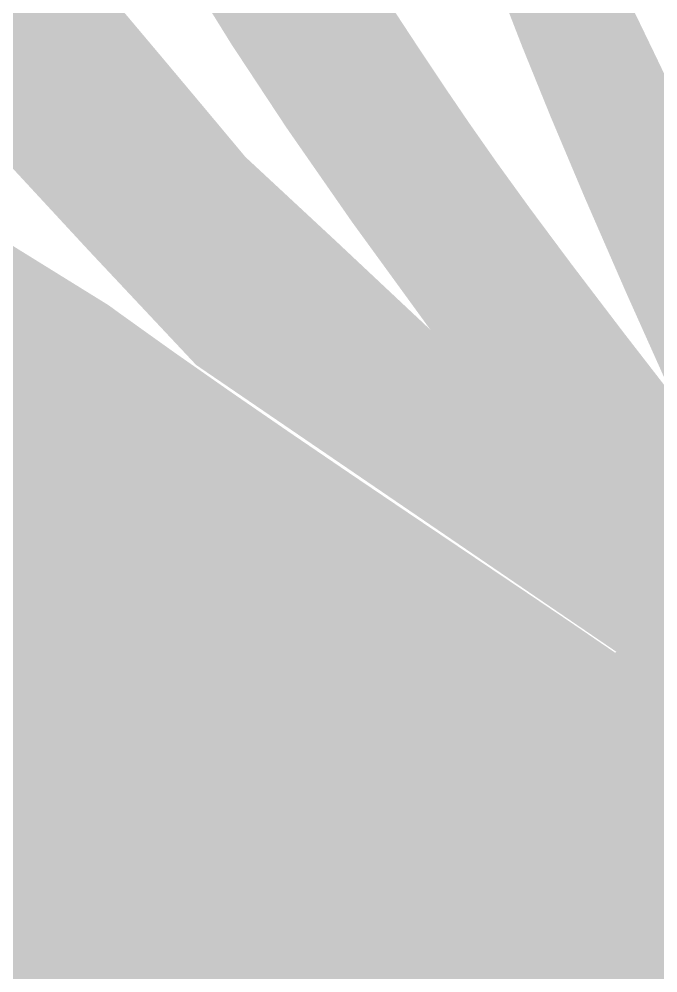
# Model space of a CAD drawing. Header units: millimetres. Extents: x -754 to 578, y -31 to 612.
# Drawn here: x -449.95 to -445.07, y 82.81 to 90.09 of the extents above; entities that cross this region are included whole.
import ezdxf

# ---------------------------------------------------------------- set-up
doc = ezdxf.new("R2010")
doc.units = ezdxf.units.MM
doc.layers.add('Images', color=7, linetype='Continuous')
doc.layers.add('magpiefill', color=3, linetype='Continuous')
picture_1 = doc.add_image_def('image12.jpg', size_in_pixel=(700, 590))

msp = doc.modelspace()

# ---------------------------------------------------------------- hatches: boundary and pattern name
at = {"layer": 'magpiefill'}
h = msp.add_hatch(color=255, dxfattribs=at)
h.dxf.hatch_style = 1
h.paths.add_polyline_path([(-448.207442476306, 91.96821682385139), (-448.36087030239, 92.22530402566747), (-448.5120337010624, 92.47899634598039), (-448.6611591173757, 92.7285016433691), (-448.8084729963832, 92.97302777641244), (-448.9542017831377, 93.21178260368956), (-449.0985719226924, 93.44397398377916), (-449.2418098600999, 93.66880977526034), (-449.383764640661, 93.88500369250826), (-449.5227757106666, 94.0892928730829), (-449.6568051166548, 94.27792031034097), (-449.7838149051646, 94.44712899763863), (-449.9017671227342, 94.59316192833234), (-450.0086238159017, 94.71226209577846), (-450.1023470312061, 94.80067249333337), (-450.1808988151854, 94.85463611435362), (-450.2427356067922, 94.87150494798183), (-450.2882914146337, 94.85306696650466), (-450.3184946397316, 94.80221913799556), (-450.3342736831073, 94.72185843052777), (-450.3365569457817, 94.61488181217462), (-450.3262728287766, 94.48418625100905), (-450.3043497331134, 94.33266871510433), (-450.2717160598132, 94.16322617253375), (-450.2289492290238, 93.97804455165917), (-450.1752227373963, 93.77646562199698), (-450.1093591007091, 93.5571201133522), (-450.0301808347397, 93.31863875552999), (-449.936510455266, 93.05965227833508), (-449.8271704780655, 92.77879141157285), (-449.7009834189162, 92.47468688504836), (-449.5567717935957, 92.14596942856636), (-449.39178069609, 91.78981133426093), (-449.1969455332164, 91.39755114358078), (-448.9616242900001, 90.95906896030412), (-448.6751749514673, 90.46424488820855), (-448.326955502643, 89.90295903107192), (-447.9063239285526, 89.26509149267221), (-447.476724624912, 88.6470982108149), (-446.9838058947354, 88.19365624571117), (-446.5531059302373, 87.79642059997734), (-446.1795405260232, 87.45115114075467), (-445.8580254766985, 87.15360773518626), (-445.5834765768693, 86.89955025041374), (-445.3508096211411, 86.68473855358009), (-445.1549404041195, 86.50493251182706), (-444.9907847204101, 86.35589199229688), (-444.8536415302287, 86.23371954269035), (-444.7403424562322, 86.13588843294157), (-444.6481022866866, 86.06021461354311), (-444.5741358098589, 86.00451403498735), (-444.5156578140159, 85.96660264776682), (-444.4698830874241, 85.94429640237412), (-444.4340264183503, 85.93541124930171), (-444.4053025950611, 85.93776313904212), (-444.3819490670992, 85.95051343374368), (-444.3662939291105, 85.97820514217906), (-444.3616879370175, 86.02672668477659), (-444.3714818467415, 86.10196648196485), (-444.3990264142049, 86.20981295417218), (-444.4476723953301, 86.35615452182695), (-444.5207705460384, 86.54687960535779), (-444.6216716222525, 86.7878766251932), (-444.8366164060978, 87.06201228006304), (-445.332715268083, 87.70251754839789), (-445.7286023823692, 88.22233188971501), (-446.0435773869267, 88.64539432044043), (-446.2969399197248, 88.99564385700043), (-446.5079896187333, 89.29701951582088), (-446.6960261219224, 89.5734603133279), (-446.8771532159403, 89.84489845583973), (-447.05469128215, 90.11523890924246), (-447.2287648505926, 90.38437982931454), (-447.3994984513101, 90.65221937183405), (-447.5670166143439, 90.91865569257939), (-447.7314438697354, 91.18358694732879), (-447.8929047475259, 91.44691129186067), (-448.0515237777571, 91.7085268819531)])
h = msp.add_hatch(color=253, dxfattribs=at)
h.dxf.hatch_style = 1
h.paths.add_polyline_path([(-451.5480069270764, 92.90517745371834), (-451.7288246118816, 93.10295027764548), (-451.8997468773169, 93.28843360937911), (-452.0610114730605, 93.46215931993746), (-452.2126693392796, 93.62429904406788), (-452.3540241780979, 93.77358347143459), (-452.4841928821282, 93.9083830554307), (-452.6022923439832, 94.02706824944931), (-452.7074394562758, 94.1280095068837), (-452.7987511116189, 94.209577281127), (-452.8753442026252, 94.27014202557245), (-452.9363356219076, 94.30807419361317), (-452.9812989136499, 94.32241944441478), (-453.0116342283241, 94.3149242602328), (-453.0291983679724, 94.2880103290949), (-453.0358481346375, 94.24409933902936), (-453.0334403303627, 94.18561297806363), (-453.0238317571902, 94.11497293422566), (-453.0088792171631, 94.0346008955436), (-452.990439512324, 93.94691855004508), (-452.9698901482532, 93.85371387252113), (-452.9466914446824, 93.75423998481448), (-452.919824424881, 93.6471162955311), (-452.8882701121178, 93.53096221327684), (-452.8510095296623, 93.40439714665764), (-452.8070237007837, 93.26604050427936), (-452.755293648751, 93.11451169474785), (-452.6948003968339, 92.94843012666895), (-452.624711779257, 92.76701308719564), (-452.5449428740686, 92.57186937766829), (-452.4555955702724, 92.36520567797476), (-452.3567717568721, 92.14922866800232), (-452.2485733228725, 91.92614502763875), (-452.1311021572762, 91.6981614367715), (-452.0044601490881, 91.46748457528827), (-451.8687491873118, 91.23632112307628), (-451.7204120197119, 91.00261239668717), (-451.5412548290974, 90.74723825932577), (-451.3094246570379, 90.44681321086132), (-451.0030685451032, 90.07795175116269), (-450.600333534863, 89.61726838009864), (-450.0793666678866, 89.0413775975384), (-449.4183149857441, 88.32689390335065), (-448.5953255300051, 87.45043179740449), (-445.3830416309711, 85.25792837810658), (-445.3641058295611, 85.2673914657456), (-445.1966776561798, 85.2673914657456), (-445.1206684753115, 85.24839862064852), (-446.0800720417301, 85.95813693125231), (-446.8342060660609, 86.5309835183784), (-447.4139168722013, 86.98827898762381), (-447.8500507840483, 87.35136394458542), (-448.1734541254993, 87.64157899485997), (-448.4149732204514, 87.88026474404474), (-448.6054543928022, 88.08876179773642), (-448.7757439664489, 88.28841076153174), (-448.9511715642038, 88.4966413487526), (-449.1350000045423, 88.71523970361781), (-449.3249754048544, 88.94208107807091), (-449.5188438825311, 89.17504072405558), (-449.7143515549624, 89.41199389351556), (-449.9092445395387, 89.65081583839398), (-450.1012689536508, 89.88938181063459), (-450.2881709146887, 90.12556706218112), (-450.4679697367455, 90.35746443717443), (-450.6397775207238, 90.58403714854673), (-450.8029795642281, 90.80446600142733), (-450.9569611648637, 91.01793180094586), (-451.1011076202353, 91.2236153522318), (-451.2348042279482, 91.4206974604148), (-451.3574362856068, 91.60835893062429), (-451.4683890908165, 91.78578056798978), (-451.5666979066798, 91.95149466017469), (-451.6499978582933, 92.10143942497788), (-451.7155740362507, 92.23090456273206), (-451.7607115311461, 92.33517977376962), (-451.7826954335738, 92.40955475842355), (-451.7788108341279, 92.44931921702634), (-451.7463428234024, 92.44976284991083), (-451.6825764919917, 92.40617535740954), (-451.5859964434928, 92.31594559665825), (-451.459885333516, 92.18485905200556), (-451.3087253306755, 92.02080036460298), (-451.1369986035842, 91.8316541756019), (-450.949187320856, 91.6253051261541), (-450.7497736511044, 91.40963785741091), (-450.5432397629431, 91.1925370105241), (-450.3340678249858, 90.98188722664514), (-450.1186294587809, 90.77676695956902), (-449.8608540976179, 90.54102991366571), (-449.5165606277217, 90.22972360594817), (-449.0415679353165, 89.79789555342951), (-448.3916949066272, 89.20059327312322), (-448.2190346778646, 89.04009478239814), (-448.5401210832437, 89.4241440700194), (-448.850708258242, 89.79442896407085), (-449.1506786761365, 90.15070427530439), (-449.4399148102045, 90.4927248144723), (-449.7182991337233, 90.82024539232707), (-449.9857141199707, 91.13302081962095), (-450.2420422422234, 91.43080590710662), (-450.4871659737593, 91.71335546553618), (-450.7210270005888, 91.98055381570646), (-450.9438038596572, 92.23280331859155), (-451.1557343006425, 92.47063584520961), (-451.3570560732226, 92.694583266579)])
h = msp.add_hatch(color=255, dxfattribs=at)
h.dxf.hatch_style = 1
h.paths.add_polyline_path([(-445.9885711807133, 91.60009832070537), (-446.1332553247441, 91.86367082605574), (-446.271946204756, 92.1079925031025), (-446.4029534153351, 92.32937702000727), (-446.5245865510674, 92.52413804493158), (-446.6354710879991, 92.68963029330519), (-446.7354960280201, 92.8273726696309), (-446.8248662544804, 92.93992512567998), (-446.9037866507298, 93.02984761322378), (-446.9724621001185, 93.09970008403324), (-447.0310974859968, 93.15204248987966), (-447.0798976917146, 93.18943478253433), (-447.1190676006221, 93.214436913768), (-447.1488462500799, 93.22895178138651), (-447.1696092934902, 93.23225406733084), (-447.1817665382658, 93.22296139957675), (-447.1857277918195, 93.19969140609967), (-447.1819028615646, 93.16106171487505), (-447.1707015549132, 93.10568995387843), (-447.1525336792786, 93.03219375108534), (-447.1278090420733, 92.93919073447127), (-447.0967624315207, 92.8254137294121), (-447.0589285590854, 92.69005635088523), (-447.0136671170429, 92.53242741126834), (-446.9603377976682, 92.3518357229395), (-446.8983002932368, 92.14759009827642), (-446.8269142960239, 91.91899934965674), (-446.7455394983047, 91.66537228945847), (-446.6535355923542, 91.3860177300593), (-446.5492530281361, 91.07836703099255), (-446.4270052863679, 90.73234174041409), (-446.2800966054547, 90.33598595363495), (-446.1018312238027, 89.87734376596671), (-445.8855133798168, 89.3444592727204), (-445.6244473119031, 88.72537656920754), (-445.3529096513516, 88.10217483343357), (-445.070339773465, 87.74354217277246), (-444.8261974864447, 87.43148080378745), (-444.6163103389154, 87.16223408517845), (-444.4365058795011, 86.93204537564444), (-444.282611656826, 86.73715803388505), (-444.1504552195149, 86.57381541859976), (-444.0358641161916, 86.4382608884878), (-443.9346658954807, 86.32673780224872), (-443.8435756015106, 86.2370794109566), (-443.7628582604278, 86.17347853518422), (-443.693666393882, 86.14171788787925), (-443.637152523524, 86.14758018198928), (-443.5944691710042, 86.19684813046177), (-443.5667688579725, 86.2953044462444), (-443.5552041060797, 86.44873184228473), (-443.5609274369758, 86.66291303153042), (-443.6284548866956, 86.79258862382335), (-443.8147894384075, 87.16120529881104), (-443.9921973380656, 87.5207996231898), (-444.1619659551387, 87.8711724532771), (-444.32535165327, 88.21233703327263), (-444.4834867728057, 88.54515615890264), (-444.6374726482663, 88.8707050137744), (-444.788410614173, 89.19005878149608), (-444.9374020050473, 89.50429264567555), (-445.0855481554099, 89.81448178992044), (-445.2339503997819, 90.1217013978384), (-445.3837100726844, 90.4270266530373), (-445.5354632186495, 90.73073915321739), (-445.6879847222519, 91.0299461524477), (-445.8395841780779, 91.32096131888983)])
h = msp.add_hatch(color=255, dxfattribs=at)
h.dxf.hatch_style = 1
h.paths.add_polyline_path([(-448.3916949066272, 89.20059327312319), (-449.0415679353166, 89.79789555342951), (-449.5165606277218, 90.22972360594821), (-449.860854097618, 90.5410299136658), (-450.1186294587809, 90.77676695956902), (-450.3340678249858, 90.98188722664514), (-450.5432397629431, 91.1925370105241), (-450.7497736511044, 91.40963785741091), (-450.949187320856, 91.6253051261541), (-451.1369986035842, 91.83165417560181), (-451.3087253306755, 92.02080036460298), (-451.459885333516, 92.18485905200556), (-451.5859964434928, 92.31594559665825), (-451.6825764919917, 92.40617535740954), (-451.7463428234024, 92.44976284991083), (-451.7788108341279, 92.44931921702634), (-451.7826954335738, 92.40955475842355), (-451.7607115311461, 92.33517977376962), (-451.7155740362507, 92.23090456273206), (-451.6499978582933, 92.10143942497788), (-451.5666979066798, 91.95149466017469), (-451.4683890908163, 91.78578056798978), (-451.3574362856068, 91.60835893062429), (-451.2348042279482, 91.4206974604148), (-451.1011076202353, 91.2236153522318), (-450.9569611648637, 91.01793180094586), (-450.8029795642281, 90.80446600142733), (-450.6397775207238, 90.58403714854673), (-450.4679697367455, 90.35746443717443), (-450.2881709146887, 90.12556706218112), (-450.1012689536508, 89.88938181063459), (-449.9092445395387, 89.65081583839398), (-449.7143515549624, 89.41199389351556), (-449.5188438825311, 89.17504072405568), (-449.3249754048544, 88.94208107807091), (-449.1350000045423, 88.71523970361781), (-448.9511715642038, 88.4966413487526), (-448.7757439664489, 88.28841076153174), (-448.6054543928022, 88.08876179773642), (-448.4149732204514, 87.88026474404474), (-448.1734541254993, 87.64157899485997), (-447.8500507840483, 87.35136394458542), (-447.4139168722013, 86.98827898762381), (-446.8342060660609, 86.5309835183784), (-446.0800720417301, 85.95813693125231), (-445.1206684753115, 85.24839862064852), (-444.9734409137155, 85.2116100348554), (-444.694393136036, 85.15582860396506), (-444.3037282201904, 85.2116100348554), (-444.2210266345232, 85.2281420166679), (-444.3226788260025, 85.33255934760366), (-444.4434161447952, 85.45524580720459), (-444.5822391601714, 85.59520062880932), (-444.738148441402, 85.75142304575593), (-444.9101445577576, 85.92291229138323), (-445.0133294855257, 86.02536465022864), (-446.3905833852939, 87.32975609719958), (-447.522760427878, 88.3928642820421)])
h = msp.add_hatch(color=255, dxfattribs=at)
h.dxf.hatch_style = 1
h.paths.add_polyline_path([(-449.2639373336654, 87.90678425932362), (-450.1248006744722, 88.44028644007498), (-450.7952256377794, 88.84372039761897), (-451.3000467294128, 89.13440927767303), (-451.6640984551987, 89.329676225955), (-451.9122153209644, 89.44684438818314), (-452.0692318325364, 89.50323691007523), (-452.1599824957416, 89.51617693734954), (-452.2093018164067, 89.5029876157239), (-452.2377699620206, 89.47780623811857), (-452.2489497467211, 89.44202668626181), (-452.2421496463079, 89.39385698908383), (-452.2166781365806, 89.33150517551493), (-452.1718436933393, 89.25317927448549), (-452.1069547923836, 89.15708731492592), (-452.0213199095133, 89.0414373257664), (-451.9142475205279, 88.90443733593726), (-451.7851792858636, 88.74429775809806), (-451.6340896045003, 88.55923853982523), (-451.4610860600537, 88.3474820124244), (-451.2662762361399, 88.10725050720082), (-451.049767716375, 87.83676635546038), (-450.8116680843748, 87.5342518885085), (-450.5520849237554, 87.19792943765093), (-450.2711258181325, 86.82602133419316), (-450.0433202815827, 86.71416901391379), (-449.6813620451451, 86.53460566711556), (-449.3127957899485, 86.34982003029575), (-448.9352907824982, 86.15853212434884), (-448.5479226435311, 85.96005119510826), (-448.1553924107129, 85.75604338816183), (-447.7638074759416, 85.54876407403677), (-447.3792752311152, 85.3404686232597), (-447.007903068132, 85.13341240635789), (-446.6557983788892, 84.92985079385792), (-446.3290685552854, 84.7320391562869), (-446.0338209892184, 84.54223286417172), (-445.810581780622, 84.54223286417172), (-445.6431536072407, 84.54223286417172), (-445.5315340029422, 84.65379572595225), (-445.3641058295611, 84.65379572595225), (-445.3082972604782, 84.9327028804039), (-445.3082972604782, 85.04426574218436), (-445.5873450381577, 85.15582860396506), (-445.3943640132168, 85.2522700648854), (-445.7083377874453, 85.46685656858179), (-446.0791230692726, 85.71746066797456), (-446.4936863564083, 85.99645018379671), (-446.9389941465646, 86.2961929367835), (-447.4020129374532, 86.60905674766911), (-447.8697092267842, 86.92740943718734), (-448.3290495122694, 87.24361882607269), (-448.7670002916199, 87.5500527350594), (-449.1736052817607, 87.84078194002775)])
h = msp.add_hatch(color=253, dxfattribs=at)
h.dxf.hatch_style = 1
h.paths.add_polyline_path([(-444.2210061584441, 86.27687706828448), (-444.6216716222525, 86.7878766251932), (-444.5207705460384, 86.54687960535779), (-444.4476723953301, 86.35615452182695), (-444.3990264142049, 86.20981295417218), (-444.3714818467415, 86.10196648196485), (-444.3616879370175, 86.02672668477659), (-444.3662939291105, 85.97820514217906), (-444.3819490670992, 85.95051343374368), (-444.4053025950611, 85.93776313904212), (-444.4340264183503, 85.93541124930171), (-444.469883087424, 85.94429640237412), (-444.5156578140159, 85.96660264776682), (-444.5741358098589, 86.00451403498735), (-444.6481022866866, 86.06021461354311), (-444.7403424562319, 86.13588843294157), (-444.8536415302287, 86.23371954269035), (-444.9907847204101, 86.35589199229688), (-445.1549404041195, 86.50493251182706), (-445.3508096211411, 86.68473855358009), (-445.5834765768693, 86.89955025041382), (-445.8580254766985, 87.15360773518626), (-446.1795405260232, 87.45115114075467), (-446.5531059302373, 87.79642059997717), (-446.9838058947354, 88.19365624571128), (-447.476724624912, 88.6470982108149), (-447.4026382142221, 88.54052237678684), (-446.8052563446763, 87.71913178719433), (-446.3905833852939, 87.32975609719949), (-444.9509826650989, 85.96631623560877), (-444.2242913912512, 85.22748939437034), (-443.7456326648316, 85.3231728966359), (-443.4665848871518, 85.3231728966359)])
h = msp.add_hatch(color=253, dxfattribs=at)
h.dxf.hatch_style = 1
h.paths.add_polyline_path([(-443.2238563492392, 86.02908479674903), (-443.4319063134624, 86.4151487419085), (-443.5609274369758, 86.66291303153042), (-443.5552041060797, 86.44873184228473), (-443.5667688579725, 86.2953044462444), (-443.5944691710042, 86.19684813046177), (-443.637152523524, 86.14758018198928), (-443.693666393882, 86.14171788787925), (-443.7628582604278, 86.17347853518422), (-443.8435756015106, 86.2370794109566), (-443.9346658954807, 86.32673780224872), (-444.0358641161916, 86.4382608884878), (-444.1504552195149, 86.57381541859976), (-444.282611656826, 86.73715803388505), (-444.4365058795011, 86.9320453756446), (-444.6163103389154, 87.16223408517845), (-444.8261974864449, 87.43148080378765), (-445.070339773465, 87.74354217277246), (-445.3529096513516, 88.10217483343357), (-445.3119372584667, 88.00813975073909), (-444.9586703381751, 87.21959415034522), (-444.8366164060978, 87.06201228006307), (-444.2210061584441, 86.27687706828428), (-443.4665848871518, 85.3231728966359), (-443.4665848871518, 85.10004717307483), (-443.4107763180689, 84.82114001862323), (-443.0201089360912, 84.65379572595225), (-442.5178244159472, 84.82114001862323), (-442.7681027699498, 85.23188129142412), (-443.0030176245576, 85.63459593202677)])
h = msp.add_hatch(color=255, dxfattribs=at)
h.dxf.hatch_style = 1
h.paths.add_polyline_path([(-450.043320281583, 86.71416901391383), (-450.4010012327574, 86.88979004979599), (-450.7567356321633, 87.06274875386765), (-451.1128542132964, 87.2343251052341), (-451.3301307284065, 87.33815395259577), (-452.1231603703417, 87.61056759345325), (-452.7224375186338, 87.80044824760154), (-453.1512504094351, 87.91537339472126), (-453.4328872788971, 87.96292051449203), (-453.590636363171, 87.95066708659417), (-453.6477858984086, 87.88619059070759), (-453.6276241207613, 87.77706850651246), (-453.5534392663807, 87.63087831368878), (-453.443520247828, 87.45421746596784), (-453.296158683303, 87.2497633132861), (-453.1046468674165, 87.01921317963115), (-452.8622770947777, 86.76426438899074), (-452.5623416599972, 86.48661426535267), (-452.1981328576843, 86.18796013270466), (-451.7629429824495, 85.869999315034), (-451.2500643289022, 85.53442913632904), (-450.8892079212553, 85.41143643140612), (-450.355294183106, 85.22697551116494), (-449.8098141540909, 85.0350944438312), (-449.2610767695678, 84.83738410997135), (-448.7173909648932, 84.6354353901516), (-448.1870656754245, 84.43083916493813), (-447.6784098365192, 84.22518631489726), (-447.199732383534, 84.02006772059495), (-446.7593422518263, 83.81707426259776), (-446.4802944741472, 83.81707426259776), (-446.2570577316825, 83.87285569348796), (-446.1454381273845, 84.04019998615897), (-446.0896295583013, 84.43067000239111), (-446.0338209892184, 84.54223286417172), (-446.3290685552856, 84.7320391562869), (-446.6557983788894, 84.92985079385792), (-447.007903068132, 85.13341240635789), (-447.3792752311156, 85.3404686232597), (-447.7638074759416, 85.54876407403677), (-448.1553924107129, 85.75604338816183), (-448.547922643531, 85.96005119510819), (-448.935290782498, 86.15853212434884), (-449.3127957899485, 86.34982003029575), (-449.6813620451451, 86.53460566711556)])
h = msp.add_hatch(color=253, dxfattribs=at)
h.dxf.hatch_style = 1
h.paths.add_polyline_path([(-453.6605684567405, 86.31397273033596), (-454.0431872537162, 86.42586816703306), (-454.4014486703959, 86.52552703007797), (-454.7348788802265, 86.61271039004853), (-455.0436699813415, 86.68806676897223), (-455.3281805530459, 86.7524665517395), (-455.588769174645, 86.80678012324029), (-455.8257944254441, 86.85187786836482), (-456.0396148847481, 86.88863017200327), (-456.2305891318623, 86.91790741904569), (-456.399075746092, 86.94057999438256), (-456.545544291282, 86.95737321875521), (-456.6709082694363, 86.96843215631246), (-456.7761921670981, 86.9737568070539), (-456.8624204708108, 86.97334717097984), (-456.9306176671187, 86.96720324809029), (-456.9818082425645, 86.95532503838503), (-457.0170166836922, 86.93771254186407), (-457.0372674770452, 86.91436575852751), (-457.0432393446438, 86.88500736080364), (-457.0342279504139, 86.84825071083267), (-457.009183193758, 86.8024318431832), (-456.967054974079, 86.74588679242424), (-456.9067931907794, 86.6769515931241), (-456.827347743262, 86.59396227985164), (-456.7276685309291, 86.49525488717532), (-456.6067054531838, 86.37916544966362), (-456.4616312393744, 86.24358535366167), (-456.2825099386309, 86.08462739261972), (-456.0576284300304, 85.89795971176396), (-455.7752735926488, 85.67925045632052), (-455.4237323055627, 85.42416777151594), (-454.991291447848, 85.12837980257646), (-454.4662378985812, 84.78755469472846), (-453.837505205927, 84.39776150635029), (-453.582713590202, 84.3631880982869), (-453.2731368043526, 84.320283392144), (-452.9518808009504, 84.27451154259319), (-452.9143689491443, 84.26899019116395), (-453.2063736124614, 84.4143756435085), (-453.4509040003827, 84.55767754322099), (-453.6530312535203, 84.69757708839214), (-453.8178265124873, 84.83275547711257), (-453.950360917896, 84.96189390747284), (-454.0557056103594, 85.08367357756372), (-454.13893173049, 85.19677568547581), (-454.2051104189004, 85.29988142929989), (-454.2585905167027, 85.39210272587181), (-454.3008316670042, 85.47427436700947), (-454.3325712134119, 85.54766186327633), (-454.3545464995325, 85.61353072523599), (-454.3674948689729, 85.67314646345133), (-454.37215366534, 85.72777458848597), (-454.3692602322401, 85.77868061090308), (-454.3595519132805, 85.82713004126619), (-454.3434842715675, 85.8740087363687), (-454.3203857482067, 85.91868393792414), (-454.2893030038035, 85.96014323387683), (-454.2492826989632, 85.99737421217037), (-454.1993714942913, 86.02936446074833), (-454.138616050393, 86.05510156755494), (-454.0660630278735, 86.07357312053387), (-453.9807590873384, 86.083766707629), (-453.8814194570634, 86.08468604653845), (-453.7654336360067, 86.07539937397767), (-453.6298596907968, 86.0549910564165), (-453.4717556880624, 86.02254546032455), (-453.2881796944321, 85.97714695217176), (-453.0761897765344, 85.9178798984277), (-452.832844000998, 85.8438286655624), (-452.5552004344514, 85.75407762004525), (-452.2362952814399, 85.6460398953883), (-451.8530772981746, 85.51044369327138), (-451.378473378783, 85.3363459824167), (-450.785410417393, 85.11280373154588), (-450.0468153081321, 84.8288739093813), (-449.1356149451279, 84.47361348464483), (-448.0247362225083, 84.0360794260584), (-446.687106034401, 83.505328702344), (-446.7035336827432, 83.53816710814624), (-446.7593422518263, 83.81707426259776), (-447.1997323835337, 84.02006772059495), (-447.6784098365192, 84.22518631489726), (-448.1870656754245, 84.43083916493813), (-448.7173909648932, 84.6354353901516), (-449.2610767695678, 84.83738410997135), (-449.8098141540909, 85.0350944438312), (-450.355294183106, 85.22697551116494), (-450.8892079212553, 85.41143643140612), (-451.4045245377874, 85.58707467203558), (-451.8993256203719, 85.75324109272165), (-452.3729708612843, 85.90947490117934), (-452.8248199527998, 86.05531530512428), (-453.2542325871934, 86.19030151227136)])
h = msp.add_hatch(color=255, dxfattribs=at)
h.dxf.hatch_style = 1
h.paths.add_polyline_path([(-450.785410417393, 85.11280373154588), (-451.378473378783, 85.3363459824167), (-451.8530772981746, 85.51044369327138), (-452.2362952814399, 85.6460398953883), (-452.5552004344514, 85.75407762004525), (-452.832844000998, 85.8438286655624), (-453.0761897765344, 85.9178798984277), (-453.2881796944321, 85.97714695217176), (-453.4717556880624, 86.02254546032455), (-453.6298596907968, 86.0549910564165), (-453.7654336360067, 86.07539937397767), (-453.8814194570634, 86.08468604653845), (-453.9807590873384, 86.083766707629), (-454.0660630278735, 86.07357312053387), (-454.138616050393, 86.05510156755494), (-454.1993714942913, 86.02936446074833), (-454.2492826989632, 85.99737421217037), (-454.2893030038035, 85.96014323387683), (-454.3203857482067, 85.91868393792414), (-454.3434842715675, 85.8740087363687), (-454.3595519132805, 85.82713004126619), (-454.3692602322401, 85.77868061090308), (-454.37215366534, 85.72777458848597), (-454.3674948689729, 85.67314646345133), (-454.3545464995325, 85.61353072523599), (-454.3325712134119, 85.54766186327633), (-454.3008316670042, 85.47427436700947), (-454.2585905167027, 85.39210272587181), (-454.2051104189004, 85.29988142929989), (-454.13893173049, 85.19677568547581), (-454.0557056103594, 85.08367357756372), (-453.950360917896, 84.96189390747284), (-453.8178265124873, 84.83275547711257), (-453.6530312535203, 84.69757708839214), (-453.4509040003827, 84.55767754322099), (-453.2063736124614, 84.4143756435085), (-452.9143689491443, 84.26899019116395), (-452.6172551687655, 84.22525815670167), (-452.2675694965677, 84.17190884153649), (-451.9011333731269, 84.11384920416461), (-451.5176181099548, 84.05075071384654), (-451.1221419095352, 83.9834282886165), (-450.7211846970926, 83.91298270870206), (-450.3212263978523, 83.84051475433068), (-449.9287469370395, 83.76712520573007), (-449.5502262398795, 83.6939148431276), (-449.1921442315977, 83.62198444675124), (-448.8609808374188, 83.5524347968283), (-448.560449961564, 83.48598123946927), (-448.2832014242374, 83.42179738431658), (-448.0191190246387, 83.35867140689575), (-447.7580865619675, 83.29539148273179), (-447.4899878354234, 83.23074578735024), (-447.2047066442065, 83.16352249627636), (-446.8921267875164, 83.09250978503553), (-446.5421320645528, 83.01649582915289), (-446.5919140784451, 83.31504266665164), (-446.687106034401, 83.505328702344), (-448.0247362225085, 84.0360794260584), (-449.1356149451279, 84.47361348464483), (-450.0468153081321, 84.8288739093813)])
at = {"layer": 'magpiefill', "true_color": 0x010101}
h = msp.add_hatch(color=18, dxfattribs=at)
h.dxf.hatch_style = 1
edge = h.paths.add_edge_path()
edge.add_line((-442.2387766382681, 62.62013437048196), (-443.8272468400518, 62.45774398272645))
edge.add_line((-443.8272468400519, 62.4577439827265), (-446.5308896400022, 60.68195881642908))
edge.add_line((-446.5308896400022, 60.68195881642903), (-452.092663618235, 56.66713939919428))
edge.add_line((-452.092663618235, 56.66713939919443), (-455.33703300527, 53.57881558710634))
edge.add_line((-455.3370330052701, 53.57881558710626), (-455.8777595923548, 53.57881558710626))
edge.add_line((-455.8777595923548, 53.57881558710626), (-456.4184886455711, 54.04206467174621))
edge.add_line((-456.418488645571, 54.04206467174625), (-456.4957353008686, 54.35089654012835))
edge.add_line((-456.4957353008685, 54.35089654012832), (-458.1179199943863, 53.11556778453306))
edge.add_line((-458.1179199943863, 53.11556778453303), (-460.2808312749883, 51.57140587848897))
edge.add_line((-460.2808312749883, 51.57140587848898), (-460.5125712408816, 52.57511137383089))
edge.add_line((-460.5125712408817, 52.57511137383098), (-460.4353245855841, 53.11556778453313))
edge.add_line((-460.4353245855839, 53.11556778453303), (-459.5083622558782, 54.1192719978084))
edge.add_line((-459.5083622558784, 54.11927199780851), (-459.1993756346874, 54.35089654012837))
edge.add_line((-459.1993756346874, 54.35089654012832), (-459.4311156005807, 54.50531247431947))
edge.add_line((-459.4311156005808, 54.50531247431952), (-460.8988069835028, 53.50160826104415))
edge.add_line((-460.8988069835026, 53.50160826104399), (-461.2850402599916, 53.81044012942609))
edge.add_line((-461.2850402599918, 53.81044012942615), (-461.2850402599918, 54.04206467174621))
edge.add_line((-461.2850402599918, 54.04206467174625), (-461.9030159685057, 54.04206467174625))
edge.add_line((-461.9030159685058, 54.04206467174625), (-462.1347559343991, 54.35089654012835))
edge.add_line((-462.134755934399, 54.35089654012832), (-460.1263379643926, 55.43180936153263))
edge.add_line((-460.1263379643926, 55.43180936153263), (-459.740104687904, 56.12668170642574))
edge.add_line((-459.740104687904, 56.12668170642567), (-459.0448823240916, 56.74434672525674))
edge.add_line((-459.0448823240915, 56.74434672525678), (-460.4353245855839, 56.51272218293672))
edge.add_line((-460.4353245855839, 56.51272218293664), (-459.3538689452828, 57.4392190701498))
edge.add_line((-459.353868945283, 57.43921907014983), (-455.7232662817589, 59.52383738689604))
edge.add_line((-455.7232662817589, 59.52383738689612), (-452.3244035841282, 61.99449618015334))
edge.add_line((-452.3244035841284, 61.99449618015326), (-448.462060954711, 64.2335304310904))
edge.add_line((-448.4620609547109, 64.23353043109043), (-446.1446538973811, 65.62327512087684))
edge.add_line((-446.144653897381, 65.62327512087685), (-445.9129139314877, 66.47256468202781))
edge.add_line((-445.9129139314879, 66.47256468202777), (-445.0631982570802, 67.01302109272972))
edge.add_line((-445.0631982570801, 67.0130210927297), (-444.1362359273748, 66.62698061621869))
edge.add_line((-444.1362359273749, 66.62698061621867), (-443.5182602188605, 66.70418922434762))
edge.add_line((-443.5182602188604, 66.70418922434757), (-442.205064612666, 67.78510204575169))
edge.add_line((-442.2050646126661, 67.78510204575176), (-441.1236065062331, 68.47997439064505))
edge.add_line((-441.1236065062332, 68.47997439064497), (-441.0463598509355, 66.93581248460092))
edge.add_line((-441.0463598509355, 66.93581248460092), (-441.3553489382584, 65.7776923371344))
edge.add_line((-441.3553489382584, 65.77769233713434), (-441.6643355594498, 65.62327512087668))
edge.add_line((-441.6643355594497, 65.62327512087685), (-442.1278179573683, 65.77769233713451))
edge.add_line((-442.1278179573685, 65.77769233713434), (-442.7457911997509, 65.16002731830345))
edge.add_line((-442.7457911997509, 65.16002731830358), (-441.792300687207, 64.34935872808153))
edge.add_line((-441.7923006872071, 64.34935872808157), (-441.624872513826, 65.07451732965545))
edge.add_line((-441.6248725138259, 65.07451732965532), (-440.8435402160027, 65.52076877677786))
edge.add_line((-440.8435402160026, 65.5207687767779), (-439.6715430023336, 65.5765502076681))
edge.add_line((-439.6715430023337, 65.57655020766806), (-439.0018303088085, 65.3534244841069))
edge.add_line((-439.0018303088085, 65.353424484107), (-439.0018303088085, 64.85139160609428))
edge.add_line((-439.0018303088085, 64.85139160609431), (-439.5599233980357, 64.62826588253314))
edge.add_line((-439.5599233980356, 64.62826588253307), (-440.6203034735381, 64.4051401589717))
edge.add_line((-440.6203034735381, 64.40514015897176), (-441.8481117224225, 63.45685583383671))
edge.add_line((-441.8481117224223, 63.45685583383667), (-441.8481117224223, 62.787478663153))
edge.add_line((-441.8481117224223, 62.78747866315299), (-440.8435402160026, 63.17794867938512))
edge.add_line((-440.8435402160026, 63.17794867938511), (-438.3879261843667, 64.12623300452036))
edge.add_line((-438.3879261843666, 64.12623300452037), (-436.7694505535047, 65.01873589876502))
edge.add_line((-436.7694505535046, 65.018735898765), (-435.150977388775, 66.19014594746142))
edge.add_line((-435.1509773887751, 66.19014594746142), (-433.0302172377694, 67.75202601238996))
edge.add_line((-433.0302172377694, 67.75202601238996), (-434.1464058823553, 67.36155599615782))
edge.add_line((-434.1464058823553, 67.36155599615783), (-435.2067859578582, 66.97108597992569))
edge.add_line((-435.2067859578583, 66.97108597992576), (-436.3229746024442, 67.24999313437733))
edge.add_line((-436.3229746024442, 67.24999313437726), (-437.327546108864, 68.08671459773174))
edge.add_line((-437.327546108864, 68.08671459773167), (-437.9414502333058, 69.31390479525196))
edge.add_line((-437.9414502333057, 69.313904795252), (-438.1646869757702, 70.70844056750958))
edge.add_line((-438.1646869757702, 70.70844056750951), (-437.8856391980906, 71.9914134779865))
edge.add_line((-437.8856391980908, 71.99141347798658), (-436.7136419844218, 73.27438638846357))
edge.add_line((-436.7136419844217, 73.2743863884635), (-437.3275461088638, 73.05126066490213))
edge.add_line((-437.327546108864, 73.05126066490223), (-440.2296360915606, 71.54516203086408))
edge.add_line((-440.2296360915605, 71.54516203086405), (-442.7410636245438, 70.15062625860647))
edge.add_line((-442.7410636245437, 70.15062625860645), (-444.1362975806771, 69.03499764080044))
edge.add_line((-444.1362975806771, 69.03499764080044), (-444.8618213094174, 67.97515173595113))
edge.add_line((-444.8618213094176, 67.97515173595119), (-445.6431536072408, 67.36155599615788))
edge.add_line((-445.6431536072407, 67.36155599615783), (-446.4802944741471, 67.13843027259666))
edge.add_line((-446.4802944741472, 67.13843027259674), (-446.9825814604229, 67.3615559961579))
edge.add_line((-446.9825814604228, 67.36155599615783), (-447.2616267719704, 67.69624458149957))
edge.add_line((-447.2616267719702, 67.6962445814996), (-447.2058182028872, 68.47718333189738))
edge.add_line((-447.2058182028873, 68.47718333189735), (-446.6477251136601, 69.76015624237434))
edge.add_line((-446.64772511366, 69.76015624237428), (-447.0383900295057, 70.59687770572896))
edge.add_line((-447.0383900295059, 70.59687770572899), (-447.1500096338044, 69.8717191041549))
edge.add_line((-447.1500096338041, 69.87171910415489), (-447.6522941539478, 69.53703051881315))
edge.add_line((-447.6522941539479, 69.53703051881318), (-448.8801024028318, 68.8118719172393))
edge.add_line((-448.8801024028318, 68.81187191723926), (-449.2707673186774, 69.09077907169083))
edge.add_line((-449.2707673186776, 69.09077907169078), (-449.6614347006553, 69.31390479525194))
edge.add_line((-449.6614347006551, 69.313904795252), (-450.0520996165008, 69.70437481148414))
edge.add_line((-450.0520996165008, 69.70437481148409), (-450.2195277898819, 70.3179705512774))
edge.add_line((-450.2195277898819, 70.31797055127748), (-450.1637192207989, 70.70844056750963))
edge.add_line((-450.1637192207988, 70.70844056750951), (-450.6660037409429, 70.82000342929008))
edge.add_line((-450.6660037409431, 70.82000342929021), (-450.9450515186223, 71.04312915285138))
edge.add_line((-450.945051518622, 71.04312915285132), (-451.3357189006001, 71.43359916908346))
edge.add_line((-451.3357189006001, 71.43359916908348), (-451.6705752473624, 71.87985061620601))
edge.add_line((-451.6705752473624, 71.87985061620597), (-451.5031470739813, 72.71657207956045))
edge.add_line((-451.5031470739814, 72.7165720795604), (-451.6705752473625, 72.7165720795604))
edge.add_line((-451.6705752473624, 72.7165720795604), (-452.1728597675065, 72.88391637223137))
edge.add_line((-452.1728597675065, 72.88391637223145), (-452.6751442876502, 73.33016781935379))
edge.add_line((-452.6751442876503, 73.33016781935379), (-452.9541920653298, 73.8879821282569))
edge.add_line((-452.9541920653296, 73.88798212825685), (-452.8425724610311, 74.39001500626956))
edge.add_line((-452.8425724610313, 74.39001500626958), (-452.7309553228652, 74.94782931517248))
edge.add_line((-452.7309553228653, 74.94782931517248), (-453.0100006344128, 75.00361074606289))
edge.add_line((-453.0100006344128, 75.00361074606286), (-453.5680961897716, 75.50564362407557))
edge.add_line((-453.5680961897715, 75.50564362407559), (-453.9029525365341, 76.17501951269276))
edge.add_line((-453.9029525365343, 76.17501951269281), (-453.8471439674512, 76.78861525248612))
edge.add_line((-453.8471439674511, 76.78861525248612), (-452.8983834962467, 77.40221099227944))
edge.add_line((-452.8983834962467, 77.40221099227927), (-451.6147642121473, 78.07158816296294))
edge.add_line((-451.6147642121473, 78.07158816296307), (-450.7218147761579, 78.79674676453695))
edge.add_line((-450.7218147761581, 78.79674676453692), (-449.9404824783348, 79.4661239352206))
edge.add_line((-449.9404824783346, 79.46612393522064), (-449.8288628740365, 79.5776867970012))
edge.add_line((-449.8288628740365, 79.57768679700123), (-449.549815096357, 79.6892496587818))
edge.add_line((-449.549815096357, 79.68924965878178), (-449.2149587495944, 79.96815681323335))
edge.add_line((-449.2149587495944, 79.96815681323332), (-449.1591501805114, 80.19128253679449))
edge.add_line((-449.1591501805115, 80.19128253679449), (-449.1591501805115, 80.35862682946546))
edge.add_line((-449.1591501805115, 80.35862682946549), (-449.2149587495945, 80.58175255302666))
edge.add_line((-449.2149587495944, 80.58175255302669), (-449.3823869229755, 80.74909684569766))
edge.add_line((-449.3823869229757, 80.74909684569766), (-449.5498150963572, 80.86065970747823))
edge.add_line((-449.549815096357, 80.86065970747815), (-449.7730543049535, 80.91644113836855))
edge.add_line((-449.7730543049536, 80.9164411383686), (-449.6056261315721, 81.02800400014917))
edge.add_line((-449.6056261315721, 81.02800400014918), (-449.3823869229756, 81.02800400014918))
edge.add_line((-449.3823869229757, 81.02800400014918), (-449.1591501805115, 81.08378543103939))
edge.add_line((-449.1591501805115, 81.08378543103939), (-448.7684827985338, 81.08378543103939))
edge.add_line((-448.7684827985338, 81.08378543103939), (-448.5452460560692, 81.08378543103939))
edge.add_line((-448.5452460560691, 81.08378543103939), (-448.377817882688, 81.1395668619298))
edge.add_line((-448.3778178826883, 81.13956686192967), (-448.2103897093068, 81.25112972371024))
edge.add_line((-448.2103897093066, 81.25112972371039), (-448.0987701050085, 81.53003687816197))
edge.add_line((-448.0987701050085, 81.53003687816191), (-448.0429590697935, 81.69738117083268))
edge.add_line((-448.0429590697937, 81.69738117083268), (-448.2661982783899, 81.92050689439405))
edge.add_line((-448.2661982783898, 81.92050689439408), (-448.99172200713, 82.31097691062622))
edge.add_line((-448.99172200713, 82.31097691062621), (-448.0429590697936, 82.08785118706484))
edge.add_line((-448.0429590697937, 82.08785118706486), (-447.5406745496496, 81.97628832528429))
edge.add_line((-447.5406745496493, 81.97628832528424), (-447.2616267719702, 82.14363261795522))
edge.add_line((-447.2616267719702, 82.14363261795518), (-447.2616267719702, 82.25519547973575))
edge.add_line((-447.2616267719702, 82.25519547973579), (-447.2616267719702, 82.53410263418736))
edge.add_line((-447.2616267719702, 82.5341026341873), (-447.4290574114833, 82.64566549596788))
edge.add_line((-447.4290574114834, 82.64566549596788), (-447.5406745496495, 82.92457265041945))
edge.add_line((-447.5406745496493, 82.92457265041948), (-447.0941985985887, 82.86879121952907))
edge.add_line((-447.0941985985888, 82.8687912195291), (-446.8709618561247, 82.8687912195291))
edge.add_line((-446.8709618561247, 82.8687912195291), (-446.5361055093621, 82.8687912195291))
edge.add_line((-446.5361055093621, 82.8687912195291), (-446.5361055093621, 82.98035408130967))
edge.add_line((-446.5361055093621, 82.98035408130964), (-446.5919140784451, 83.31504266665158))
edge.add_line((-446.5919140784451, 83.31504266665164), (-446.7035336827432, 83.5381671081463))
edge.add_line((-446.7035336827432, 83.53816710814624), (-446.7593422518262, 83.81707426259781))
edge.add_line((-446.7593422518263, 83.81707426259776), (-446.4802944741471, 83.81707426259776))
edge.add_line((-446.4802944741472, 83.81707426259776), (-446.2570577316826, 83.87285569348796))
edge.add_line((-446.2570577316825, 83.87285569348796), (-446.1454381273844, 84.04019998615894))
edge.add_line((-446.1454381273845, 84.04019998615897), (-446.0896295583015, 84.43067000239111))
edge.add_line((-446.0896295583013, 84.43067000239111), (-446.0338209892183, 84.54223286417168))
edge.add_line((-446.0338209892184, 84.54223286417172), (-445.8105817806219, 84.54223286417172))
edge.add_line((-445.810581780622, 84.54223286417172), (-445.6431536072409, 84.54223286417172))
edge.add_line((-445.6431536072407, 84.54223286417172), (-445.5315340029422, 84.65379572595229))
edge.add_line((-445.5315340029422, 84.65379572595225), (-445.3641058295611, 84.65379572595225))
edge.add_line((-445.3641058295611, 84.65379572595225), (-445.3082972604781, 84.93270288040382))
edge.add_line((-445.3082972604782, 84.9327028804039), (-445.3082972604782, 85.04426574218446))
edge.add_line((-445.3082972604782, 85.04426574218436), (-445.5873450381578, 85.15582860396493))
edge.add_line((-445.5873450381577, 85.15582860396506), (-445.3641058295611, 85.26739146574563))
edge.add_line((-445.3641058295611, 85.2673914657456), (-445.1966776561796, 85.2673914657456))
edge.add_line((-445.1966776561798, 85.2673914657456), (-444.9734409137156, 85.2116100348554))
edge.add_line((-444.9734409137155, 85.2116100348554), (-444.694393136036, 85.15582860396499))
edge.add_line((-444.694393136036, 85.15582860396506), (-444.3037282201903, 85.21161003485547))
edge.add_line((-444.3037282201904, 85.2116100348554), (-443.7456326648316, 85.32317289663597))
edge.add_line((-443.7456326648316, 85.3231728966359), (-443.4665848871521, 85.3231728966359))
edge.add_line((-443.4665848871518, 85.3231728966359), (-443.4665848871518, 85.10004717307473))
edge.add_line((-443.4665848871518, 85.10004717307483), (-443.4107763180688, 84.82114001862325))
edge.add_line((-443.4107763180689, 84.82114001862323), (-443.0201089360912, 84.65379572595225))
edge.add_line((-443.0201089360912, 84.65379572595225), (-442.5178244159471, 84.82114001862323))
edge.add_line((-442.5178244159472, 84.82114001862323), (-442.238776638268, 84.48645143328149))
edge.add_line((-442.2387766382681, 84.48645143328147), (-441.8477146751566, 84.09750322997229))
edge.add_arc((-538.7312534269181, 27.53349220808454), 112.1869307181024, 24.7196834331034, 30.277882808560207, ccw=False)
edge.add_arc((-435.0108147717254, 75.93900641584955), 2.348148339689536, 219.4264190677759, 277.5112522925736)
edge.add_arc((-432.4731144604345, 71.56567744246499), 3.026484915876213, 76.09792839104102, 137.4828955815185, ccw=False)
edge.add_arc((-432.6378435281931, 67.86426666836564), 6.698880836398933, 60.01917854986198, 82.34898294536907, ccw=False)
edge.add_arc((-432.5473588397761, 63.79991441142149), 10.39054097500715, 55.16074552816218, 71.73216053091483, ccw=False)
edge.add_arc((-426.9003014614175, 67.38091717186089), 4.955540051679626, 86.65890143975243, 120.31950619075)
edge.add_arc((-425.3830582620343, 64.92998985489632), 7.837510500741041, 120.8490791888012, 144.9821508602809)
edge.add_arc((-430.7428334340699, 68.86478879059143), 1.199116222841512, 152.0183299640194, 206.9559763139688)
edge.add_arc((-522.4072577344716, -42.12573645633459), 142.849889529644, 45.89312228263083, 50.63922831697852, ccw=False)
edge.add_line((-422.9838782421551, 60.44659192202644), (-423.0961365746634, 59.99840840070448))
edge.add_line((-423.0961365746634, 59.99840840070429), (-422.9287084012819, 59.77528267714312))
edge.add_line((-422.9287084012819, 59.77528267714331), (-422.4264214150062, 59.60793838447234))
edge.add_line((-422.4264214150062, 59.60793838447224), (-422.5938495883873, 59.2732497991305))
edge.add_line((-422.5938495883872, 59.27324979913048), (-422.3706128459231, 58.99434264467892))
edge.add_line((-422.3706128459231, 58.99434264467893), (-422.2589932416246, 58.71543549022736))
edge.add_line((-422.2589932416248, 58.71543549022742), (-422.6496606236025, 58.38074690488568))
edge.add_line((-422.6496606236024, 58.38074690488558), (-422.7054691926854, 58.04605831954364))
edge.add_line((-422.7054691926854, 58.0460583195437), (-422.5380410193043, 57.71136973420196))
edge.add_line((-422.5380410193043, 57.71136973420202), (-422.984516970365, 57.54402544153105))
edge.add_line((-422.984516970365, 57.54402544153096), (-423.4309929214257, 57.65558830331153))
edge.add_line((-423.4309929214255, 57.65558830331157), (-423.3751843523425, 57.26511828707944))
edge.add_line((-423.3751843523426, 57.26511828707945), (-423.9890860106527, 57.09777399440868))
edge.add_line((-423.9890860106528, 57.09777399440863), (-424.2681337883324, 57.2651182870794))
edge.add_line((-424.2681337883323, 57.26511828707945), (-424.4355619617134, 57.32089971796984))
edge.add_line((-424.4355619617133, 57.32089971796982), (-424.6029901350944, 57.09777399440865))
edge.add_line((-424.6029901350946, 57.09777399440863), (-424.8820379127742, 56.87464827084727))
edge.add_line((-424.8820379127742, 56.87464827084724), (-425.1610856904538, 56.98621113262801))
edge.add_line((-425.1610856904538, 56.98621113262806), (-425.886609419194, 56.48417825461535))
edge.add_line((-425.886609419194, 56.48417825461537), (-425.886609419194, 56.70730397817653))
edge.add_line((-425.886609419194, 56.7073039781765), (-426.3888939393377, 57.15355542529884))
edge.add_line((-426.3888939393378, 57.15355542529883), (-426.3888939393378, 57.3766811488602))
edge.add_line((-426.3888939393378, 57.37668114886019), (-426.5005135436363, 57.26511828707942))
edge.add_line((-426.5005135436361, 57.26511828707945), (-426.8353698903983, 56.76308540906674))
edge.add_line((-426.8353698903983, 56.76308540906675), (-426.8353698903983, 56.42839682372501))
edge.add_line((-426.8353698903983, 56.42839682372495), (-426.8353698903983, 55.70323822215108))
edge.add_line((-426.8353698903983, 55.70323822215111), (-427.2260348062439, 55.70323822215111))
edge.add_line((-427.2260348062439, 55.70323822215111), (-427.3934629796254, 55.87058251482188))
edge.add_line((-427.3934629796254, 55.87058251482185), (-427.4492740148404, 55.98214537660242))
edge.add_line((-427.4492740148404, 55.98214537660233), (-428.0073671040672, 56.1494896692733))
edge.add_line((-428.0073671040672, 56.1494896692734), (-428.2864148817467, 56.31683396194437))
edge.add_line((-428.2864148817469, 56.31683396194438), (-428.3980344860453, 56.20527110016381))
edge.add_line((-428.3980344860452, 56.20527110016386), (-428.3980344860452, 55.92636394571229))
edge.add_line((-428.3980344860452, 55.92636394571222), (-428.7328908328074, 55.48011249858968))
edge.add_line((-428.7328908328075, 55.48011249858963), (-428.956127575272, 55.6474567912606))
edge.add_line((-428.9561275752719, 55.6474567912607), (-428.9561275752719, 55.81480108393167))
edge.add_line((-428.9561275752719, 55.81480108393168), (-429.6258427349291, 55.64745679126072))
edge.add_line((-429.6258427349292, 55.6474567912607), (-429.9606990816918, 55.25698677502857))
edge.add_line((-429.9606990816917, 55.25698677502854), (-430.6862203442996, 54.97807962057697))
edge.add_line((-430.6862203442995, 54.97807962057694), (-431.0210766910621, 55.14542391324791))
edge.add_line((-431.0210766910623, 55.14542391324801), (-431.1885073305758, 55.42433106769958))
edge.add_line((-431.1885073305757, 55.42433106769948), (-431.4675526421229, 55.42433106769948))
edge.add_line((-431.4675526421229, 55.42433106769948), (-432.0814567665651, 54.92229818968677))
edge.add_line((-432.081456766565, 54.9222981896867), (-432.6395523219242, 54.3644838807836))
edge.add_line((-432.6395523219242, 54.36448388078363), (-433.1976454111509, 53.69510671009996))
edge.add_line((-433.197645411151, 53.69510671010003), (-433.6441213622117, 53.13729240119713))
edge.add_line((-433.6441213622115, 53.13729240119705), (-434.0347887441892, 52.74682366703141))
edge.add_line((-434.0347887441892, 52.74682366703143), (-434.5928818334164, 52.57947937436046))
edge.add_line((-434.5928818334164, 52.57947937436053), (-435.0951688196921, 52.6910422361411))
edge.add_line((-435.0951688196922, 52.69104223614102), (-435.4300251664548, 53.02572953941645))
edge.add_line((-435.4300251664547, 53.02572953941644), (-435.7648815132173, 53.36041812475818))
edge.add_line((-435.7648815132173, 53.36041812475824), (-435.9323096865984, 53.86245100277095))
edge.add_line((-435.9323096865984, 53.86245100277097), (-436.211357464278, 54.25292101900311))
edge.add_line((-436.2113574642781, 54.25292101900315), (-436.4904052419577, 54.30870244989354))
edge.add_line((-436.4904052419574, 54.30870244989355), (-436.82526158872, 54.42026531167412))
edge.add_line((-436.8252615887202, 54.42026531167404), (-437.1043069002674, 54.42026531167404))
edge.add_line((-437.1043069002673, 54.42026531167404), (-437.6065938865434, 55.20120534413832))
edge.add_line((-437.6065938865434, 55.20120534413846), (-438.1088784066871, 55.87058251482196))
edge.add_line((-438.1088784066872, 55.87058251482185), (-438.3321151491513, 55.87058251482185))
edge.add_line((-438.3321151491512, 55.87058251482185), (-438.7785911002122, 56.09370823838321))
edge.add_line((-438.7785911002125, 56.09370823838316), (-439.5599233980357, 56.81886683995703))
edge.add_line((-439.5599233980356, 56.81886683995712), (-439.7831626066318, 57.15355542529885))
edge.add_line((-439.7831626066318, 57.15355542529883), (-439.8947797447979, 57.3766811488602))
edge.add_line((-439.8947797447979, 57.37668114886019), (-439.9505907800133, 57.71136973420192))
edge.add_line((-439.9505907800133, 57.71136973420202), (-440.1738275224774, 57.71136973420202))
edge.add_line((-440.1738275224774, 57.71136973420202), (-440.6761120426215, 57.87871402687299))
edge.add_line((-440.6761120426215, 57.87871402687288), (-440.7319230778365, 57.99027688865345))
edge.add_line((-440.7319230778365, 57.99027688865354), (-440.9551598203007, 58.32496547399528))
edge.add_line((-440.9551598203007, 58.32496547399525), (-441.0109683893837, 58.43652833577582))
edge.add_line((-441.0109683893837, 58.43652833577583), (-441.2900161670633, 59.05012407556913))
edge.add_line((-441.2900161670633, 59.05012407556917), (-441.6248725138259, 59.27324979913054))
edge.add_line((-441.6248725138259, 59.27324979913048), (-441.792300687207, 59.44059409180125))
edge.add_line((-441.7923006872071, 59.44059409180126), (-442.0155398958036, 59.7752826771432))
edge.add_line((-442.0155398958035, 59.77528267714331), (-442.1271595001016, 60.22153412426565))
edge.add_line((-442.1271595001015, 60.22153412426563), (-442.1271595001015, 60.50043999665067))
edge.add_line((-442.1271595001015, 60.50043999665061), (-441.7364921181238, 61.05825430555371))
edge.add_line((-441.7364921181238, 61.05825430555367), (-441.9039202915053, 61.00247287466328))
edge.add_line((-441.9039202915055, 61.0024728746633), (-442.2945876734832, 61.44872432178583))
edge.add_line((-442.294587673483, 61.4487243217858), (-442.350396242566, 61.83919433801793))
edge.add_line((-442.3503962425659, 61.83919433801796), (-441.9039202915052, 62.50857150870146))
edge.add_line((-441.9039202915055, 62.50857150870144), (-442.2387766382681, 62.62013437048201))
at = {"layer": 'magpiefill'}
h = msp.add_hatch(color=253, dxfattribs=at)
h.dxf.hatch_style = 1
h.paths.add_polyline_path([(-452.6172551687655, 84.22525815670167), (-452.9518808009504, 84.27451154259319), (-453.2731368043526, 84.320283392144), (-453.582713590202, 84.3631880982869), (-453.8823015697291, 84.40384005395507), (-454.1735911541638, 84.44285365208124), (-454.4582727547365, 84.48084328559854), (-454.7372342613356, 84.51816735065269), (-455.0081534784842, 84.55416025624143), (-455.2679056893635, 84.58790041457496), (-455.5133661771547, 84.61846623786431), (-455.7414102250393, 84.64493613831968), (-455.9489131161981, 84.66638852815183), (-456.1327501338131, 84.68190181957092), (-456.2897965610653, 84.69055442478779), (-456.4177558184699, 84.69146315738263), (-456.5176438758785, 84.68389843641299), (-456.5913048404758, 84.66716908230657), (-456.6405828194477, 84.6405839154913), (-456.6673219199787, 84.60345175639446), (-456.6733662492545, 84.55508142544357), (-456.6605599144605, 84.49478174306617), (-456.6307470227817, 84.42186152968986), (-456.5832432226293, 84.33421278873007), (-456.5072503273201, 84.22406025555367), (-456.3894416913963, 84.08221184851551), (-456.2164906694002, 83.89947548596999), (-455.9750706158742, 83.66665908627215), (-455.6518548853608, 83.37457056777635), (-455.2335168324024, 83.01401784883765), (-454.7067298115414, 82.57580884781046), (-454.4005517849571, 82.59083619450342), (-454.0419872119337, 82.59422821270772), (-453.6318905824899, 82.5873292209281), (-453.1687763861943, 82.5715983858781), (-452.6543129267745, 82.54851063903175), (-452.1027837645975, 82.51960397090389), (-451.5316262741901, 82.48643213676965), (-450.9582778300789, 82.4505488919038), (-450.4001758067907, 82.41350799158143), (-449.8747575788518, 82.37686319107769), (-449.3994605207894, 82.34216824566765), (-448.9917220071303, 82.31097691062625), (-448.0429590697937, 82.08785118706486), (-447.5406745496493, 81.97628832528424), (-447.2616267719702, 82.14363261795518), (-447.2616267719702, 82.25519547973579), (-447.2616267719702, 82.5341026341873), (-447.4290574114834, 82.64566549596788), (-447.5406745496493, 82.92457265041948), (-447.0941985985888, 82.8687912195291), (-446.8709618561247, 82.8687912195291), (-446.5361055093621, 82.8687912195291), (-446.5361055093621, 82.98035408130964), (-446.5421320645528, 83.01649582915289), (-446.8921267875164, 83.09250978503553), (-447.2047066442065, 83.16352249627636), (-447.4899878354234, 83.23074578735024), (-447.7580865619673, 83.29539148273179), (-448.0191190246387, 83.35867140689575), (-448.2832014242374, 83.42179738431658), (-448.560449961564, 83.48598123946927), (-448.8609808374188, 83.5524347968283), (-449.1921442315977, 83.62198444675124), (-449.5502262398795, 83.6939148431276), (-449.9287469370397, 83.76712520573007), (-450.3212263978523, 83.84051475433068), (-450.7211846970926, 83.91298270870206), (-451.1221419095352, 83.9834282886165), (-451.5176181099548, 84.05075071384654), (-451.9011333731268, 84.11384920416461), (-452.2675694965677, 84.17190884153649)])
h.paths.add_polyline_path([(-454.593233181035, 83.7282860187542), (-454.5630703973485, 83.77963855125262), (-454.5187183700536, 83.82699756671559), (-454.4593062794814, 83.87005587350664), (-454.3839633059631, 83.9085062799893), (-454.2914685933893, 83.94190506312164), (-454.1792011398882, 83.96926237424164), (-454.0441899071483, 83.9894518332818), (-453.8834638568578, 84.00134706017506), (-453.6940519507046, 84.0038216748539), (-453.4729831503768, 83.99574929725144), (-453.2172864175628, 83.97600354729995), (-452.9239907139506, 83.94345804493237), (-452.5921569166968, 83.89757519941818), (-452.228973564834, 83.84017257737341), (-451.8436611128632, 83.77365653475105), (-451.4454400152852, 83.70043342750384), (-451.0435307266011, 83.6229096115847), (-450.6471537013117, 83.54349144294665), (-450.2655293939181, 83.46458527754238), (-449.9078782589215, 83.3885974713248), (-449.5815937351829, 83.31742238881944), (-449.2867611990044, 83.25090642884118), (-449.0216390110481, 83.18838399877782), (-448.7844855319763, 83.12918950601704), (-448.5735591224511, 83.07265735794644), (-448.3871181431348, 83.01812196195377), (-448.2234209546895, 82.96491772542642), (-448.0807259177774, 82.91237905575224), (-447.9573767664547, 82.85997689279729), (-447.8520587283534, 82.80772830634112), (-447.7635424044993, 82.75578689864203), (-447.6905983959185, 82.70430627195799), (-447.6319973036367, 82.65344002854732), (-447.5865097286801, 82.60334177066802), (-447.5529062720744, 82.55416510057799), (-447.5299575348456, 82.50606362053568), (-447.5166817069691, 82.45930186221793), (-447.5130873342175, 82.41458807497673), (-447.5194305513128, 82.37274143758324), (-447.5359674929771, 82.33458112880822), (-447.5629542939329, 82.3009263274228), (-447.6006470889016, 82.2725962121978), (-447.6493020126057, 82.25040996190432), (-447.7091751997673, 82.2351867553131), (-447.7810777155617, 82.22751537800454), (-447.8680403469783, 82.22706304279522), (-447.9736488114598, 82.23326656931147), (-448.1014888264483, 82.24556277717917), (-448.2551461093869, 82.26338848602458), (-448.438206377718, 82.28618051547353), (-448.6542553488841, 82.3133756851523), (-448.906878740328, 82.34441081468688), (-449.1978352577299, 82.37870565446025), (-449.5215755597201, 82.4156116778833), (-449.8707232931672, 82.4544632891238), (-450.2379021049389, 82.49459489234924), (-450.6157356419037, 82.5353408917276), (-450.9968475509298, 82.57603569142647), (-451.3738614788854, 82.6160136956139), (-451.739401072638, 82.65460930845725), (-452.0871400845004, 82.69142999747126), (-452.4149526885615, 82.72717548355809), (-452.7217631643534, 82.76281855096673), (-453.0064957914093, 82.79933198394612), (-453.2680748492619, 82.83768856674527), (-453.5054246174434, 82.87886108361306), (-453.7174693754876, 82.92382231879843), (-453.9031334029262, 82.97354505655053), (-454.0618873765745, 83.02866928695863), (-454.1953875623767, 83.08850382347387), (-454.3058366235584, 83.15202468538772), (-454.3954372233459, 83.21820789199188), (-454.4663920249652, 83.28602946257763), (-454.5209036916424, 83.35446541643668), (-454.5611748866036, 83.42249177286052), (-454.5894082730748, 83.48908455114064), (-454.6072942671329, 83.55333923541377), (-454.6144742962582, 83.61482916919834), (-454.610077540782, 83.67324716085733)], flags=16)
h = msp.add_hatch(color=255, dxfattribs=at)
h.dxf.hatch_style = 1
h.paths.add_polyline_path([(-449.5815937351829, 83.31742238881944), (-449.9078782589215, 83.3885974713248), (-450.2655293939181, 83.46458527754238), (-450.6471537013117, 83.54349144294665), (-451.0435307266011, 83.6229096115847), (-451.4454400152852, 83.70043342750384), (-451.8436611128632, 83.77365653475105), (-452.2289735648342, 83.84017257737341), (-452.5921569166968, 83.89757519941818), (-452.9239907139506, 83.94345804493237), (-453.2172864175628, 83.97600354729995), (-453.4729831503768, 83.99574929725144), (-453.6940519507046, 84.0038216748539), (-453.8834638568578, 84.00134706017506), (-454.0441899071483, 83.9894518332818), (-454.1792011398882, 83.96926237424164), (-454.2914685933893, 83.94190506312164), (-454.3839633059631, 83.9085062799893), (-454.4593062794814, 83.87005587350664), (-454.5187183700536, 83.82699756671559), (-454.5630703973485, 83.77963855125262), (-454.593233181035, 83.7282860187542), (-454.610077540782, 83.67324716085733), (-454.6144742962582, 83.61482916919834), (-454.6072942671329, 83.55333923541377), (-454.5894082730748, 83.48908455114064), (-454.5611748866036, 83.42249177286052), (-454.5209036916424, 83.35446541643668), (-454.4663920249652, 83.28602946257763), (-454.3954372233459, 83.21820789199188), (-454.3058366235584, 83.15202468538772), (-454.1953875623767, 83.08850382347387), (-454.0618873765745, 83.02866928695863), (-453.9031334029262, 82.97354505655053), (-453.7174693754876, 82.92382231879843), (-453.5054246174434, 82.87886108361306), (-453.2680748492619, 82.83768856674527), (-453.0064957914093, 82.79933198394612), (-452.7217631643534, 82.76281855096673), (-452.4149526885615, 82.72717548355809), (-452.0871400845006, 82.69142999747126), (-451.739401072638, 82.65460930845725), (-451.3738614788854, 82.6160136956139), (-450.9968475509298, 82.57603569142647), (-450.6157356419041, 82.5353408917276), (-450.2379021049389, 82.49459489234924), (-449.8707232931672, 82.4544632891238), (-449.5215755597201, 82.4156116778833), (-449.1978352577299, 82.37870565446025), (-448.906878740328, 82.34441081468688), (-448.6542553488841, 82.3133756851523), (-448.438206377718, 82.28618051547353), (-448.2551461093869, 82.26338848602458), (-448.1014888264483, 82.24556277717917), (-447.9736488114598, 82.23326656931147), (-447.8680403469783, 82.22706304279522), (-447.7810777155617, 82.22751537800454), (-447.7091751997673, 82.2351867553131), (-447.6493020126057, 82.25040996190432), (-447.6006470889016, 82.2725962121978), (-447.5629542939329, 82.3009263274228), (-447.5359674929771, 82.33458112880822), (-447.5194305513128, 82.37274143758324), (-447.5130873342175, 82.41458807497673), (-447.5166817069691, 82.45930186221793), (-447.5299575348456, 82.50606362053568), (-447.5529062720744, 82.55416510057799), (-447.5865097286801, 82.60334177066802), (-447.6319973036368, 82.65344002854732), (-447.6905983959185, 82.70430627195799), (-447.7635424044993, 82.75578689864203), (-447.8520587283534, 82.80772830634112), (-447.9573767664547, 82.85997689279729), (-448.0807259177774, 82.91237905575224), (-448.2234209546895, 82.96491772542642), (-448.3871181431348, 83.01812196195377), (-448.5735591224511, 83.07265735794644), (-448.7844855319763, 83.12918950601704), (-449.0216390110481, 83.18838399877782), (-449.2867611990044, 83.25090642884118)])

# ---------------------------------------------------------------- pictures from other files: only their frames are drawn
at = {"layer": 'Images'}
image = msp.add_image(picture_1, insert=(-754.3365603195051, 1.13686837721616e-13), size_in_units=(352.37288135593224, 297.00000000000006), dxfattribs=at)
image.dxf.flags = 7

doc.saveas('drawing.dxf')
